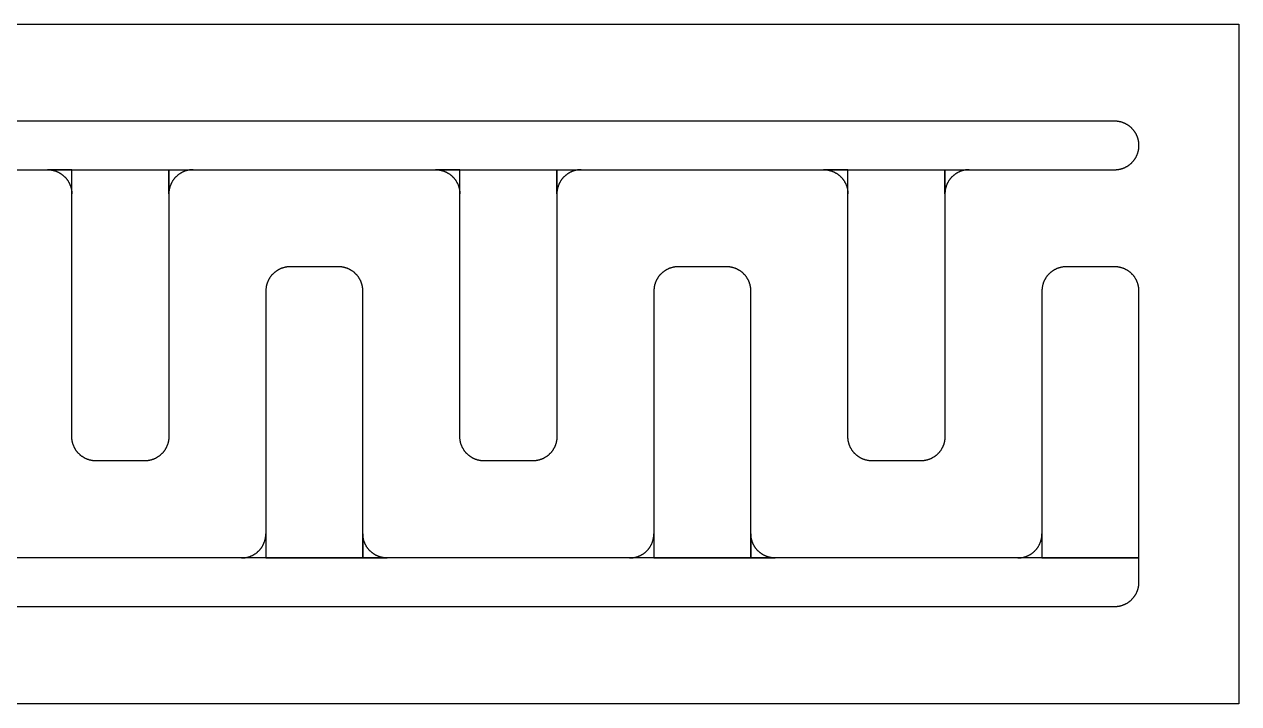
# Model space of a CAD drawing. Header units: millimetres. Extents: x 0 to 480, y 0 to 140.
# Drawn here: x 229.6 to 480, y 0 to 140 of the extents above; entities that cross this region are included whole.
import ezdxf

# ---------------------------------------------------------------- set-up
doc = ezdxf.new("R2010")
doc.units = ezdxf.units.MM
doc.layers.add('ETCH', color=1, linetype='Continuous')
doc.layers.add('T_CAP', color=4, linetype='Continuous')

msp = doc.modelspace()

# ---------------------------------------------------------------- linework, layer by layer
at = {"layer": 'ETCH'}
msp.add_lwpolyline([(0, 140), (480, 140), (480, 0), (0, 0)], close=True, dxfattribs=at)
at = {"layer": 'T_CAP'}
for points in [[(19.434, 110.032), (454.434, 110.032), (454.434, 110.032), (454.477, 110.032), (454.565, 110.034), (454.652, 110.037), (454.739, 110.041), (454.826, 110.047), (454.913, 110.055), (455, 110.064), (455.086, 110.075), (455.173, 110.087), (455.259, 110.1), (455.345, 110.116), (455.431, 110.132), (455.516, 110.15), (455.601, 110.17), (455.686, 110.191), (455.77, 110.214), (455.854, 110.238), (455.937, 110.263), (456.02, 110.29), (456.103, 110.319), (456.185, 110.348), (456.266, 110.38), (456.347, 110.412), (456.428, 110.447), (456.507, 110.482), (456.586, 110.519), (456.665, 110.557), (456.743, 110.597), (456.82, 110.638), (456.896, 110.68), (456.972, 110.724), (457.046, 110.769), (457.12, 110.815), (457.194, 110.862), (457.266, 110.911), (457.337, 110.961), (457.408, 111.013), (457.478, 111.065), (457.546, 111.119), (457.614, 111.174), (457.681, 111.23), (457.747, 111.287), (457.812, 111.345), (457.876, 111.405), (457.938, 111.466), (458, 111.527), (458.061, 111.59), (458.12, 111.654), (458.179, 111.719), (458.236, 111.785), (458.292, 111.851), (458.347, 111.919), (458.401, 111.988), (458.453, 112.058), (458.504, 112.128), (458.555, 112.2), (458.603, 112.272), (458.651, 112.345), (458.697, 112.419), (458.742, 112.494), (458.786, 112.57), (458.828, 112.646), (458.869, 112.723), (458.909, 112.801), (458.947, 112.879), (458.984, 112.958), (459.019, 113.038), (459.053, 113.119), (459.086, 113.199), (459.117, 113.281), (459.147, 113.363), (459.176, 113.445), (459.202, 113.528), (459.228, 113.612), (459.252, 113.696), (459.275, 113.78), (459.296, 113.865), (459.315, 113.95), (459.334, 114.035), (459.35, 114.121), (459.365, 114.207), (459.379, 114.293), (459.391, 114.379), (459.402, 114.466), (459.411, 114.553), (459.418, 114.64), (459.425, 114.727), (459.429, 114.814), (459.432, 114.901), (459.434, 114.988), (459.434, 115.032), (459.434, 115.076), (459.432, 115.163), (459.429, 115.25), (459.425, 115.337), (459.418, 115.424), (459.411, 115.511), (459.402, 115.598), (459.391, 115.685), (459.379, 115.771), (459.365, 115.857), (459.35, 115.943), (459.334, 116.029), (459.315, 116.114), (459.296, 116.199), (459.275, 116.284), (459.252, 116.368), (459.228, 116.452), (459.202, 116.536), (459.176, 116.619), (459.147, 116.701), (459.117, 116.783), (459.086, 116.865), (459.053, 116.945), (459.019, 117.026), (458.984, 117.106), (458.947, 117.185), (458.909, 117.263), (458.869, 117.341), (458.828, 117.418), (458.786, 117.494), (458.742, 117.57), (458.697, 117.645), (458.651, 117.719), (458.603, 117.792), (458.555, 117.864), (458.504, 117.936), (458.453, 118.006), (458.401, 118.076), (458.347, 118.145), (458.292, 118.213), (458.236, 118.279), (458.179, 118.345), (458.12, 118.41), (458.061, 118.474), (458, 118.537), (457.938, 118.598), (457.876, 118.659), (457.812, 118.719), (457.747, 118.777), (457.681, 118.834), (457.614, 118.89), (457.546, 118.945), (457.478, 118.999), (457.408, 119.051), (457.337, 119.103), (457.266, 119.153), (457.194, 119.202), (457.12, 119.249), (457.046, 119.295), (456.972, 119.34), (456.896, 119.384), (456.82, 119.426), (456.743, 119.467), (456.665, 119.507), (456.586, 119.545), (456.507, 119.582), (456.428, 119.617), (456.347, 119.652), (456.266, 119.684), (456.185, 119.716), (456.103, 119.745), (456.02, 119.774), (455.937, 119.801), (455.854, 119.826), (455.77, 119.85), (455.686, 119.873), (455.601, 119.894), (455.516, 119.914), (455.431, 119.932), (455.345, 119.948), (455.259, 119.964), (455.173, 119.977), (455.086, 119.989), (455, 120), (454.913, 120.009), (454.826, 120.017), (454.739, 120.023), (454.652, 120.027), (454.565, 120.03), (454.477, 120.032), (454.434, 120.032), (24.434, 120.032)], [(24.434, 20.032), (454.434, 20.032), (454.477, 20.032), (454.565, 20.034), (454.652, 20.037), (454.739, 20.041), (454.826, 20.047), (454.913, 20.055), (455, 20.064), (455.086, 20.075), (455.173, 20.087), (455.259, 20.1), (455.345, 20.116), (455.431, 20.132), (455.516, 20.15), (455.601, 20.17), (455.686, 20.191), (455.77, 20.214), (455.854, 20.238), (455.937, 20.263), (456.02, 20.29), (456.103, 20.319), (456.185, 20.348), (456.266, 20.38), (456.347, 20.412), (456.428, 20.447), (456.507, 20.482), (456.586, 20.519), (456.665, 20.557), (456.743, 20.597), (456.82, 20.638), (456.896, 20.68), (456.972, 20.724), (457.046, 20.769), (457.12, 20.815), (457.194, 20.862), (457.266, 20.911), (457.337, 20.961), (457.408, 21.013), (457.478, 21.065), (457.546, 21.119), (457.614, 21.174), (457.681, 21.23), (457.747, 21.287), (457.812, 21.345), (457.876, 21.405), (457.938, 21.466), (458, 21.527), (458.061, 21.59), (458.12, 21.654), (458.179, 21.719), (458.236, 21.785), (458.292, 21.851), (458.347, 21.919), (458.401, 21.988), (458.453, 22.058), (458.504, 22.128), (458.555, 22.2), (458.603, 22.272), (458.651, 22.345), (458.697, 22.419), (458.742, 22.494), (458.786, 22.57), (458.828, 22.646), (458.869, 22.723), (458.909, 22.801), (458.947, 22.879), (458.984, 22.958), (459.019, 23.038), (459.053, 23.119), (459.086, 23.199), (459.117, 23.281), (459.147, 23.363), (459.176, 23.445), (459.202, 23.528), (459.228, 23.612), (459.252, 23.696), (459.275, 23.78), (459.296, 23.865), (459.315, 23.95), (459.334, 24.035), (459.35, 24.121), (459.365, 24.207), (459.379, 24.293), (459.391, 24.379), (459.402, 24.466), (459.411, 24.553), (459.418, 24.64), (459.425, 24.727), (459.429, 24.814), (459.432, 24.901), (459.434, 24.988), (459.434, 25.032), (459.434, 30.032), (459.434, 30.032), (19.434, 30.032)]]:
    msp.add_lwpolyline(points, dxfattribs=at)
for points in [[(239.434, 105.032), (239.434, 110.032), (234.434, 110.032), (234.477, 110.032), (234.565, 110.03), (234.652, 110.027), (234.739, 110.023), (234.826, 110.017), (234.913, 110.009), (235, 110), (235.086, 109.989), (235.173, 109.977), (235.259, 109.964), (235.345, 109.948), (235.431, 109.932), (235.516, 109.914), (235.601, 109.894), (235.686, 109.873), (235.77, 109.85), (235.854, 109.826), (235.937, 109.801), (236.02, 109.774), (236.103, 109.745), (236.185, 109.716), (236.266, 109.684), (236.347, 109.652), (236.428, 109.617), (236.507, 109.582), (236.586, 109.545), (236.665, 109.507), (236.743, 109.467), (236.82, 109.426), (236.896, 109.384), (236.972, 109.34), (237.046, 109.295), (237.12, 109.249), (237.194, 109.202), (237.266, 109.153), (237.337, 109.103), (237.408, 109.051), (237.478, 108.999), (237.546, 108.945), (237.614, 108.89), (237.681, 108.834), (237.747, 108.777), (237.812, 108.719), (237.876, 108.659), (237.938, 108.598), (238, 108.537), (238.061, 108.474), (238.12, 108.41), (238.179, 108.345), (238.236, 108.279), (238.292, 108.213), (238.347, 108.145), (238.401, 108.076), (238.453, 108.006), (238.504, 107.936), (238.555, 107.864), (238.603, 107.792), (238.651, 107.719), (238.697, 107.645), (238.742, 107.57), (238.786, 107.494), (238.828, 107.418), (238.869, 107.341), (238.909, 107.263), (238.947, 107.185), (238.984, 107.106), (239.019, 107.026), (239.053, 106.945), (239.086, 106.865), (239.117, 106.783), (239.147, 106.701), (239.176, 106.619), (239.202, 106.536), (239.228, 106.452), (239.252, 106.368), (239.275, 106.284), (239.296, 106.199), (239.315, 106.114), (239.334, 106.029), (239.35, 105.943), (239.365, 105.857), (239.379, 105.771), (239.391, 105.685), (239.402, 105.598), (239.411, 105.511), (239.418, 105.424), (239.425, 105.337), (239.429, 105.25), (239.432, 105.163), (239.434, 105.076), (239.434, 105.032)], [(239.434, 55.032), (239.434, 110.032), (259.434, 110.032), (259.434, 55.032), (259.434, 54.988), (259.432, 54.901), (259.429, 54.814), (259.425, 54.727), (259.418, 54.64), (259.411, 54.553), (259.402, 54.466), (259.391, 54.379), (259.379, 54.293), (259.365, 54.207), (259.35, 54.121), (259.334, 54.035), (259.315, 53.95), (259.296, 53.865), (259.275, 53.78), (259.252, 53.696), (259.228, 53.612), (259.202, 53.528), (259.176, 53.445), (259.147, 53.363), (259.117, 53.281), (259.086, 53.199), (259.053, 53.119), (259.019, 53.038), (258.984, 52.958), (258.947, 52.879), (258.909, 52.801), (258.869, 52.723), (258.828, 52.646), (258.786, 52.57), (258.742, 52.494), (258.697, 52.419), (258.651, 52.345), (258.603, 52.272), (258.555, 52.2), (258.504, 52.128), (258.453, 52.058), (258.401, 51.988), (258.347, 51.919), (258.292, 51.851), (258.236, 51.785), (258.179, 51.719), (258.12, 51.654), (258.061, 51.59), (258, 51.527), (257.938, 51.466), (257.876, 51.405), (257.812, 51.345), (257.747, 51.287), (257.681, 51.23), (257.614, 51.174), (257.546, 51.119), (257.478, 51.065), (257.408, 51.013), (257.337, 50.961), (257.266, 50.911), (257.194, 50.862), (257.12, 50.815), (257.046, 50.769), (256.972, 50.724), (256.896, 50.68), (256.82, 50.638), (256.743, 50.597), (256.665, 50.557), (256.586, 50.519), (256.507, 50.482), (256.428, 50.447), (256.347, 50.412), (256.266, 50.38), (256.185, 50.348), (256.103, 50.319), (256.02, 50.29), (255.937, 50.263), (255.854, 50.238), (255.77, 50.214), (255.686, 50.191), (255.601, 50.17), (255.516, 50.15), (255.431, 50.132), (255.345, 50.116), (255.259, 50.1), (255.173, 50.087), (255.086, 50.075), (255, 50.064), (254.913, 50.055), (254.826, 50.047), (254.739, 50.041), (254.652, 50.037), (254.565, 50.034), (254.477, 50.032), (254.434, 50.032), (244.434, 50.032), (244.39, 50.032), (244.303, 50.034), (244.216, 50.037), (244.128, 50.041), (244.041, 50.047), (243.954, 50.055), (243.868, 50.064), (243.781, 50.075), (243.695, 50.087), (243.608, 50.1), (243.523, 50.116), (243.437, 50.132), (243.351, 50.15), (243.266, 50.17), (243.182, 50.191), (243.097, 50.214), (243.014, 50.238), (242.93, 50.263), (242.847, 50.29), (242.765, 50.319), (242.683, 50.348), (242.601, 50.38), (242.52, 50.412), (242.44, 50.447), (242.36, 50.482), (242.281, 50.519), (242.203, 50.557), (242.125, 50.597), (242.048, 50.638), (241.972, 50.68), (241.896, 50.724), (241.821, 50.769), (241.747, 50.815), (241.674, 50.862), (241.602, 50.911), (241.53, 50.961), (241.459, 51.013), (241.39, 51.065), (241.321, 51.119), (241.253, 51.174), (241.186, 51.23), (241.12, 51.287), (241.056, 51.345), (240.992, 51.405), (240.929, 51.466), (240.867, 51.527), (240.807, 51.59), (240.747, 51.654), (240.689, 51.719), (240.632, 51.785), (240.575, 51.851), (240.521, 51.919), (240.467, 51.988), (240.414, 52.058), (240.363, 52.128), (240.313, 52.2), (240.264, 52.272), (240.217, 52.345), (240.17, 52.419), (240.125, 52.494), (240.082, 52.57), (240.039, 52.646), (239.998, 52.723), (239.959, 52.801), (239.921, 52.879), (239.884, 52.958), (239.848, 53.038), (239.814, 53.119), (239.781, 53.199), (239.75, 53.281), (239.72, 53.363), (239.692, 53.445), (239.665, 53.528), (239.639, 53.612), (239.615, 53.696), (239.593, 53.78), (239.572, 53.865), (239.552, 53.95), (239.534, 54.035), (239.517, 54.121), (239.502, 54.207), (239.488, 54.293), (239.476, 54.379), (239.466, 54.466), (239.457, 54.553), (239.449, 54.64), (239.443, 54.727), (239.438, 54.814), (239.435, 54.901), (239.434, 54.988), (239.434, 55.032)], [(259.434, 105.032), (259.434, 110.032), (264.434, 110.032), (264.39, 110.032), (264.303, 110.03), (264.216, 110.027), (264.128, 110.023), (264.041, 110.017), (263.954, 110.009), (263.868, 110), (263.781, 109.989), (263.695, 109.977), (263.608, 109.964), (263.523, 109.948), (263.437, 109.932), (263.351, 109.914), (263.266, 109.894), (263.182, 109.873), (263.097, 109.85), (263.014, 109.826), (262.93, 109.801), (262.847, 109.774), (262.765, 109.745), (262.683, 109.716), (262.601, 109.684), (262.52, 109.652), (262.44, 109.617), (262.36, 109.582), (262.281, 109.545), (262.203, 109.507), (262.125, 109.467), (262.048, 109.426), (261.972, 109.384), (261.896, 109.34), (261.821, 109.295), (261.747, 109.249), (261.674, 109.202), (261.602, 109.153), (261.53, 109.103), (261.459, 109.051), (261.39, 108.999), (261.321, 108.945), (261.253, 108.89), (261.186, 108.834), (261.12, 108.777), (261.056, 108.719), (260.992, 108.659), (260.929, 108.598), (260.867, 108.537), (260.807, 108.474), (260.747, 108.41), (260.689, 108.345), (260.632, 108.279), (260.575, 108.213), (260.521, 108.145), (260.467, 108.076), (260.414, 108.006), (260.363, 107.936), (260.313, 107.864), (260.264, 107.792), (260.217, 107.719), (260.17, 107.645), (260.125, 107.57), (260.082, 107.494), (260.039, 107.418), (259.998, 107.341), (259.959, 107.263), (259.921, 107.185), (259.884, 107.106), (259.848, 107.026), (259.814, 106.945), (259.781, 106.865), (259.75, 106.783), (259.72, 106.701), (259.692, 106.619), (259.665, 106.536), (259.639, 106.452), (259.615, 106.368), (259.593, 106.284), (259.572, 106.199), (259.552, 106.114), (259.534, 106.029), (259.517, 105.943), (259.502, 105.857), (259.488, 105.771), (259.476, 105.685), (259.466, 105.598), (259.457, 105.511), (259.449, 105.424), (259.443, 105.337), (259.438, 105.25), (259.435, 105.163), (259.434, 105.076), (259.434, 105.032)], [(319.434, 105.032), (319.434, 110.032), (314.434, 110.032), (314.477, 110.032), (314.565, 110.03), (314.652, 110.027), (314.739, 110.023), (314.826, 110.017), (314.913, 110.009), (315, 110), (315.086, 109.989), (315.173, 109.977), (315.259, 109.964), (315.345, 109.948), (315.431, 109.932), (315.516, 109.914), (315.601, 109.894), (315.686, 109.873), (315.77, 109.85), (315.854, 109.826), (315.937, 109.801), (316.02, 109.774), (316.103, 109.745), (316.185, 109.716), (316.266, 109.684), (316.347, 109.652), (316.428, 109.617), (316.507, 109.582), (316.586, 109.545), (316.665, 109.507), (316.743, 109.467), (316.82, 109.426), (316.896, 109.384), (316.972, 109.34), (317.046, 109.295), (317.12, 109.249), (317.194, 109.202), (317.266, 109.153), (317.337, 109.103), (317.408, 109.051), (317.478, 108.999), (317.546, 108.945), (317.614, 108.89), (317.681, 108.834), (317.747, 108.777), (317.812, 108.719), (317.876, 108.659), (317.938, 108.598), (318, 108.537), (318.061, 108.474), (318.12, 108.41), (318.179, 108.345), (318.236, 108.279), (318.292, 108.213), (318.347, 108.145), (318.401, 108.076), (318.453, 108.006), (318.504, 107.936), (318.555, 107.864), (318.603, 107.792), (318.651, 107.719), (318.697, 107.645), (318.742, 107.57), (318.786, 107.494), (318.828, 107.418), (318.869, 107.341), (318.909, 107.263), (318.947, 107.185), (318.984, 107.106), (319.019, 107.026), (319.053, 106.945), (319.086, 106.865), (319.117, 106.783), (319.147, 106.701), (319.176, 106.619), (319.202, 106.536), (319.228, 106.452), (319.252, 106.368), (319.275, 106.284), (319.296, 106.199), (319.315, 106.114), (319.334, 106.029), (319.35, 105.943), (319.365, 105.857), (319.379, 105.771), (319.391, 105.685), (319.402, 105.598), (319.411, 105.511), (319.418, 105.424), (319.425, 105.337), (319.429, 105.25), (319.432, 105.163), (319.434, 105.076), (319.434, 105.032)], [(319.434, 55.032), (319.434, 110.032), (339.434, 110.032), (339.434, 55.032), (339.434, 54.988), (339.432, 54.901), (339.429, 54.814), (339.425, 54.727), (339.418, 54.64), (339.411, 54.553), (339.402, 54.466), (339.391, 54.379), (339.379, 54.293), (339.365, 54.207), (339.35, 54.121), (339.334, 54.035), (339.315, 53.95), (339.296, 53.865), (339.275, 53.78), (339.252, 53.696), (339.228, 53.612), (339.202, 53.528), (339.176, 53.445), (339.147, 53.363), (339.117, 53.281), (339.086, 53.199), (339.053, 53.119), (339.019, 53.038), (338.984, 52.958), (338.947, 52.879), (338.909, 52.801), (338.869, 52.723), (338.828, 52.646), (338.786, 52.57), (338.742, 52.494), (338.697, 52.419), (338.651, 52.345), (338.603, 52.272), (338.555, 52.2), (338.504, 52.128), (338.453, 52.058), (338.401, 51.988), (338.347, 51.919), (338.292, 51.851), (338.236, 51.785), (338.179, 51.719), (338.12, 51.654), (338.061, 51.59), (338, 51.527), (337.938, 51.466), (337.876, 51.405), (337.812, 51.345), (337.747, 51.287), (337.681, 51.23), (337.614, 51.174), (337.546, 51.119), (337.478, 51.065), (337.408, 51.013), (337.337, 50.961), (337.266, 50.911), (337.194, 50.862), (337.12, 50.815), (337.046, 50.769), (336.972, 50.724), (336.896, 50.68), (336.82, 50.638), (336.743, 50.597), (336.665, 50.557), (336.586, 50.519), (336.507, 50.482), (336.428, 50.447), (336.347, 50.412), (336.266, 50.38), (336.185, 50.348), (336.103, 50.319), (336.02, 50.29), (335.937, 50.263), (335.854, 50.238), (335.77, 50.214), (335.686, 50.191), (335.601, 50.17), (335.516, 50.15), (335.431, 50.132), (335.345, 50.116), (335.259, 50.1), (335.173, 50.087), (335.086, 50.075), (335, 50.064), (334.913, 50.055), (334.826, 50.047), (334.739, 50.041), (334.652, 50.037), (334.565, 50.034), (334.477, 50.032), (334.434, 50.032), (324.434, 50.032), (324.39, 50.032), (324.303, 50.034), (324.216, 50.037), (324.128, 50.041), (324.041, 50.047), (323.954, 50.055), (323.868, 50.064), (323.781, 50.075), (323.695, 50.087), (323.608, 50.1), (323.523, 50.116), (323.437, 50.132), (323.351, 50.15), (323.266, 50.17), (323.182, 50.191), (323.097, 50.214), (323.014, 50.238), (322.93, 50.263), (322.847, 50.29), (322.765, 50.319), (322.683, 50.348), (322.601, 50.38), (322.52, 50.412), (322.44, 50.447), (322.36, 50.482), (322.281, 50.519), (322.203, 50.557), (322.125, 50.597), (322.048, 50.638), (321.972, 50.68), (321.896, 50.724), (321.821, 50.769), (321.747, 50.815), (321.674, 50.862), (321.602, 50.911), (321.53, 50.961), (321.459, 51.013), (321.39, 51.065), (321.321, 51.119), (321.253, 51.174), (321.186, 51.23), (321.12, 51.287), (321.056, 51.345), (320.992, 51.405), (320.929, 51.466), (320.867, 51.527), (320.807, 51.59), (320.747, 51.654), (320.689, 51.719), (320.632, 51.785), (320.575, 51.851), (320.521, 51.919), (320.467, 51.988), (320.414, 52.058), (320.363, 52.128), (320.313, 52.2), (320.264, 52.272), (320.217, 52.345), (320.17, 52.419), (320.125, 52.494), (320.082, 52.57), (320.039, 52.646), (319.998, 52.723), (319.959, 52.801), (319.921, 52.879), (319.884, 52.958), (319.848, 53.038), (319.814, 53.119), (319.781, 53.199), (319.75, 53.281), (319.72, 53.363), (319.692, 53.445), (319.665, 53.528), (319.639, 53.612), (319.615, 53.696), (319.593, 53.78), (319.572, 53.865), (319.552, 53.95), (319.534, 54.035), (319.517, 54.121), (319.502, 54.207), (319.488, 54.293), (319.476, 54.379), (319.466, 54.466), (319.457, 54.553), (319.449, 54.64), (319.443, 54.727), (319.438, 54.814), (319.435, 54.901), (319.434, 54.988), (319.434, 55.032)], [(339.434, 105.032), (339.434, 110.032), (344.434, 110.032), (344.39, 110.032), (344.303, 110.03), (344.216, 110.027), (344.128, 110.023), (344.041, 110.017), (343.954, 110.009), (343.868, 110), (343.781, 109.989), (343.695, 109.977), (343.608, 109.964), (343.523, 109.948), (343.437, 109.932), (343.351, 109.914), (343.266, 109.894), (343.182, 109.873), (343.097, 109.85), (343.014, 109.826), (342.93, 109.801), (342.847, 109.774), (342.765, 109.745), (342.683, 109.716), (342.601, 109.684), (342.52, 109.652), (342.44, 109.617), (342.36, 109.582), (342.281, 109.545), (342.203, 109.507), (342.125, 109.467), (342.048, 109.426), (341.972, 109.384), (341.896, 109.34), (341.821, 109.295), (341.747, 109.249), (341.674, 109.202), (341.602, 109.153), (341.53, 109.103), (341.459, 109.051), (341.39, 108.999), (341.321, 108.945), (341.253, 108.89), (341.186, 108.834), (341.12, 108.777), (341.056, 108.719), (340.992, 108.659), (340.929, 108.598), (340.867, 108.537), (340.807, 108.474), (340.747, 108.41), (340.689, 108.345), (340.632, 108.279), (340.575, 108.213), (340.521, 108.145), (340.467, 108.076), (340.414, 108.006), (340.363, 107.936), (340.313, 107.864), (340.264, 107.792), (340.217, 107.719), (340.17, 107.645), (340.125, 107.57), (340.082, 107.494), (340.039, 107.418), (339.998, 107.341), (339.959, 107.263), (339.921, 107.185), (339.884, 107.106), (339.848, 107.026), (339.814, 106.945), (339.781, 106.865), (339.75, 106.783), (339.72, 106.701), (339.692, 106.619), (339.665, 106.536), (339.639, 106.452), (339.615, 106.368), (339.593, 106.284), (339.572, 106.199), (339.552, 106.114), (339.534, 106.029), (339.517, 105.943), (339.502, 105.857), (339.488, 105.771), (339.476, 105.685), (339.466, 105.598), (339.457, 105.511), (339.449, 105.424), (339.443, 105.337), (339.438, 105.25), (339.435, 105.163), (339.434, 105.076), (339.434, 105.032)], [(399.434, 105.032), (399.434, 110.032), (394.434, 110.032), (394.477, 110.032), (394.565, 110.03), (394.652, 110.027), (394.739, 110.023), (394.826, 110.017), (394.913, 110.009), (395, 110), (395.086, 109.989), (395.173, 109.977), (395.259, 109.964), (395.345, 109.948), (395.431, 109.932), (395.516, 109.914), (395.601, 109.894), (395.686, 109.873), (395.77, 109.85), (395.854, 109.826), (395.937, 109.801), (396.02, 109.774), (396.103, 109.745), (396.185, 109.716), (396.266, 109.684), (396.347, 109.652), (396.428, 109.617), (396.507, 109.582), (396.586, 109.545), (396.665, 109.507), (396.743, 109.467), (396.82, 109.426), (396.896, 109.384), (396.972, 109.34), (397.046, 109.295), (397.12, 109.249), (397.194, 109.202), (397.266, 109.153), (397.337, 109.103), (397.408, 109.051), (397.478, 108.999), (397.546, 108.945), (397.614, 108.89), (397.681, 108.834), (397.747, 108.777), (397.812, 108.719), (397.876, 108.659), (397.938, 108.598), (398, 108.537), (398.061, 108.474), (398.12, 108.41), (398.179, 108.345), (398.236, 108.279), (398.292, 108.213), (398.347, 108.145), (398.401, 108.076), (398.453, 108.006), (398.504, 107.936), (398.555, 107.864), (398.603, 107.792), (398.651, 107.719), (398.697, 107.645), (398.742, 107.57), (398.786, 107.494), (398.828, 107.418), (398.869, 107.341), (398.909, 107.263), (398.947, 107.185), (398.984, 107.106), (399.019, 107.026), (399.053, 106.945), (399.086, 106.865), (399.117, 106.783), (399.147, 106.701), (399.176, 106.619), (399.202, 106.536), (399.228, 106.452), (399.252, 106.368), (399.275, 106.284), (399.296, 106.199), (399.315, 106.114), (399.334, 106.029), (399.35, 105.943), (399.365, 105.857), (399.379, 105.771), (399.391, 105.685), (399.402, 105.598), (399.411, 105.511), (399.418, 105.424), (399.425, 105.337), (399.429, 105.25), (399.432, 105.163), (399.434, 105.076), (399.434, 105.032)], [(399.434, 55.032), (399.434, 110.032), (419.434, 110.032), (419.434, 55.032), (419.434, 54.988), (419.432, 54.901), (419.429, 54.814), (419.425, 54.727), (419.418, 54.64), (419.411, 54.553), (419.402, 54.466), (419.391, 54.379), (419.379, 54.293), (419.365, 54.207), (419.35, 54.121), (419.334, 54.035), (419.315, 53.95), (419.296, 53.865), (419.275, 53.78), (419.252, 53.696), (419.228, 53.612), (419.202, 53.528), (419.176, 53.445), (419.147, 53.363), (419.117, 53.281), (419.086, 53.199), (419.053, 53.119), (419.019, 53.038), (418.984, 52.958), (418.947, 52.879), (418.909, 52.801), (418.869, 52.723), (418.828, 52.646), (418.786, 52.57), (418.742, 52.494), (418.697, 52.419), (418.651, 52.345), (418.603, 52.272), (418.555, 52.2), (418.504, 52.128), (418.453, 52.058), (418.401, 51.988), (418.347, 51.919), (418.292, 51.851), (418.236, 51.785), (418.179, 51.719), (418.12, 51.654), (418.061, 51.59), (418, 51.527), (417.938, 51.466), (417.876, 51.405), (417.812, 51.345), (417.747, 51.287), (417.681, 51.23), (417.614, 51.174), (417.546, 51.119), (417.478, 51.065), (417.408, 51.013), (417.337, 50.961), (417.266, 50.911), (417.194, 50.862), (417.12, 50.815), (417.046, 50.769), (416.972, 50.724), (416.896, 50.68), (416.82, 50.638), (416.743, 50.597), (416.665, 50.557), (416.586, 50.519), (416.507, 50.482), (416.428, 50.447), (416.347, 50.412), (416.266, 50.38), (416.185, 50.348), (416.103, 50.319), (416.02, 50.29), (415.937, 50.263), (415.854, 50.238), (415.77, 50.214), (415.686, 50.191), (415.601, 50.17), (415.516, 50.15), (415.431, 50.132), (415.345, 50.116), (415.259, 50.1), (415.173, 50.087), (415.086, 50.075), (415, 50.064), (414.913, 50.055), (414.826, 50.047), (414.739, 50.041), (414.652, 50.037), (414.565, 50.034), (414.477, 50.032), (414.434, 50.032), (404.434, 50.032), (404.39, 50.032), (404.303, 50.034), (404.216, 50.037), (404.128, 50.041), (404.041, 50.047), (403.954, 50.055), (403.868, 50.064), (403.781, 50.075), (403.695, 50.087), (403.608, 50.1), (403.523, 50.116), (403.437, 50.132), (403.351, 50.15), (403.266, 50.17), (403.182, 50.191), (403.097, 50.214), (403.014, 50.238), (402.93, 50.263), (402.847, 50.29), (402.765, 50.319), (402.683, 50.348), (402.601, 50.38), (402.52, 50.412), (402.44, 50.447), (402.36, 50.482), (402.281, 50.519), (402.203, 50.557), (402.125, 50.597), (402.048, 50.638), (401.972, 50.68), (401.896, 50.724), (401.821, 50.769), (401.747, 50.815), (401.674, 50.862), (401.602, 50.911), (401.53, 50.961), (401.459, 51.013), (401.39, 51.065), (401.321, 51.119), (401.253, 51.174), (401.186, 51.23), (401.12, 51.287), (401.056, 51.345), (400.992, 51.405), (400.929, 51.466), (400.867, 51.527), (400.807, 51.59), (400.747, 51.654), (400.689, 51.719), (400.632, 51.785), (400.575, 51.851), (400.521, 51.919), (400.467, 51.988), (400.414, 52.058), (400.363, 52.128), (400.313, 52.2), (400.264, 52.272), (400.217, 52.345), (400.17, 52.419), (400.125, 52.494), (400.082, 52.57), (400.039, 52.646), (399.998, 52.723), (399.959, 52.801), (399.921, 52.879), (399.884, 52.958), (399.848, 53.038), (399.814, 53.119), (399.781, 53.199), (399.75, 53.281), (399.72, 53.363), (399.692, 53.445), (399.665, 53.528), (399.639, 53.612), (399.615, 53.696), (399.593, 53.78), (399.572, 53.865), (399.552, 53.95), (399.534, 54.035), (399.517, 54.121), (399.502, 54.207), (399.488, 54.293), (399.476, 54.379), (399.466, 54.466), (399.457, 54.553), (399.449, 54.64), (399.443, 54.727), (399.438, 54.814), (399.435, 54.901), (399.434, 54.988), (399.434, 55.032)], [(419.434, 105.032), (419.434, 110.032), (424.434, 110.032), (424.39, 110.032), (424.303, 110.03), (424.216, 110.027), (424.128, 110.023), (424.041, 110.017), (423.954, 110.009), (423.868, 110), (423.781, 109.989), (423.695, 109.977), (423.608, 109.964), (423.523, 109.948), (423.437, 109.932), (423.351, 109.914), (423.266, 109.894), (423.182, 109.873), (423.097, 109.85), (423.014, 109.826), (422.93, 109.801), (422.847, 109.774), (422.765, 109.745), (422.683, 109.716), (422.601, 109.684), (422.52, 109.652), (422.44, 109.617), (422.36, 109.582), (422.281, 109.545), (422.203, 109.507), (422.125, 109.467), (422.048, 109.426), (421.972, 109.384), (421.896, 109.34), (421.821, 109.295), (421.747, 109.249), (421.674, 109.202), (421.602, 109.153), (421.53, 109.103), (421.459, 109.051), (421.39, 108.999), (421.321, 108.945), (421.253, 108.89), (421.186, 108.834), (421.12, 108.777), (421.056, 108.719), (420.992, 108.659), (420.929, 108.598), (420.867, 108.537), (420.807, 108.474), (420.747, 108.41), (420.689, 108.345), (420.632, 108.279), (420.575, 108.213), (420.521, 108.145), (420.467, 108.076), (420.414, 108.006), (420.363, 107.936), (420.313, 107.864), (420.264, 107.792), (420.217, 107.719), (420.17, 107.645), (420.125, 107.57), (420.082, 107.494), (420.039, 107.418), (419.998, 107.341), (419.959, 107.263), (419.921, 107.185), (419.884, 107.106), (419.848, 107.026), (419.814, 106.945), (419.781, 106.865), (419.75, 106.783), (419.72, 106.701), (419.692, 106.619), (419.665, 106.536), (419.639, 106.452), (419.615, 106.368), (419.593, 106.284), (419.572, 106.199), (419.552, 106.114), (419.534, 106.029), (419.517, 105.943), (419.502, 105.857), (419.488, 105.771), (419.476, 105.685), (419.466, 105.598), (419.457, 105.511), (419.449, 105.424), (419.443, 105.337), (419.438, 105.25), (419.435, 105.163), (419.434, 105.076), (419.434, 105.032)], [(279.434, 85.032), (279.434, 30.032), (299.434, 30.032), (299.434, 85.032), (299.434, 85.076), (299.432, 85.163), (299.429, 85.25), (299.425, 85.337), (299.418, 85.424), (299.411, 85.511), (299.402, 85.598), (299.391, 85.685), (299.379, 85.771), (299.365, 85.857), (299.35, 85.943), (299.334, 86.029), (299.315, 86.114), (299.296, 86.199), (299.275, 86.284), (299.252, 86.368), (299.228, 86.452), (299.202, 86.536), (299.176, 86.619), (299.147, 86.701), (299.117, 86.783), (299.086, 86.865), (299.053, 86.945), (299.019, 87.026), (298.984, 87.106), (298.947, 87.185), (298.909, 87.263), (298.869, 87.341), (298.828, 87.418), (298.786, 87.494), (298.742, 87.57), (298.697, 87.645), (298.651, 87.719), (298.603, 87.792), (298.555, 87.864), (298.504, 87.936), (298.453, 88.006), (298.401, 88.076), (298.347, 88.145), (298.292, 88.213), (298.236, 88.279), (298.179, 88.345), (298.12, 88.41), (298.061, 88.474), (298, 88.537), (297.938, 88.598), (297.876, 88.659), (297.812, 88.719), (297.747, 88.777), (297.681, 88.834), (297.614, 88.89), (297.546, 88.945), (297.478, 88.999), (297.408, 89.051), (297.337, 89.103), (297.266, 89.153), (297.194, 89.202), (297.12, 89.249), (297.046, 89.295), (296.972, 89.34), (296.896, 89.384), (296.82, 89.426), (296.743, 89.467), (296.665, 89.507), (296.586, 89.545), (296.507, 89.582), (296.428, 89.617), (296.347, 89.652), (296.266, 89.684), (296.185, 89.716), (296.103, 89.745), (296.02, 89.774), (295.937, 89.801), (295.854, 89.826), (295.77, 89.85), (295.686, 89.873), (295.601, 89.894), (295.516, 89.914), (295.431, 89.932), (295.345, 89.948), (295.259, 89.964), (295.173, 89.977), (295.086, 89.989), (295, 90), (294.913, 90.009), (294.826, 90.017), (294.739, 90.023), (294.652, 90.027), (294.565, 90.03), (294.477, 90.032), (294.434, 90.032), (284.434, 90.032), (284.39, 90.032), (284.303, 90.03), (284.216, 90.027), (284.128, 90.023), (284.041, 90.017), (283.954, 90.009), (283.868, 90), (283.781, 89.989), (283.695, 89.977), (283.608, 89.964), (283.523, 89.948), (283.437, 89.932), (283.351, 89.914), (283.266, 89.894), (283.182, 89.873), (283.097, 89.85), (283.014, 89.826), (282.93, 89.801), (282.847, 89.774), (282.765, 89.745), (282.683, 89.716), (282.601, 89.684), (282.52, 89.652), (282.44, 89.617), (282.36, 89.582), (282.281, 89.545), (282.203, 89.507), (282.125, 89.467), (282.048, 89.426), (281.972, 89.384), (281.896, 89.34), (281.821, 89.295), (281.747, 89.249), (281.674, 89.202), (281.602, 89.153), (281.53, 89.103), (281.459, 89.051), (281.39, 88.999), (281.321, 88.945), (281.253, 88.89), (281.186, 88.834), (281.12, 88.777), (281.056, 88.719), (280.992, 88.659), (280.929, 88.598), (280.867, 88.537), (280.807, 88.474), (280.747, 88.41), (280.689, 88.345), (280.632, 88.279), (280.575, 88.213), (280.521, 88.145), (280.467, 88.076), (280.414, 88.006), (280.363, 87.936), (280.313, 87.864), (280.264, 87.792), (280.217, 87.719), (280.17, 87.645), (280.125, 87.57), (280.082, 87.494), (280.039, 87.418), (279.998, 87.341), (279.959, 87.263), (279.921, 87.185), (279.884, 87.106), (279.848, 87.026), (279.814, 86.945), (279.781, 86.865), (279.75, 86.783), (279.72, 86.701), (279.692, 86.619), (279.665, 86.536), (279.639, 86.452), (279.615, 86.368), (279.593, 86.284), (279.572, 86.199), (279.552, 86.114), (279.534, 86.029), (279.517, 85.943), (279.502, 85.857), (279.488, 85.771), (279.476, 85.685), (279.466, 85.598), (279.457, 85.511), (279.449, 85.424), (279.443, 85.337), (279.438, 85.25), (279.435, 85.163), (279.434, 85.076), (279.434, 85.032)], [(359.434, 85.032), (359.434, 30.032), (379.434, 30.032), (379.434, 85.032), (379.434, 85.076), (379.432, 85.163), (379.429, 85.25), (379.425, 85.337), (379.418, 85.424), (379.411, 85.511), (379.402, 85.598), (379.391, 85.685), (379.379, 85.771), (379.365, 85.857), (379.35, 85.943), (379.334, 86.029), (379.315, 86.114), (379.296, 86.199), (379.275, 86.284), (379.252, 86.368), (379.228, 86.452), (379.202, 86.536), (379.176, 86.619), (379.147, 86.701), (379.117, 86.783), (379.086, 86.865), (379.053, 86.945), (379.019, 87.026), (378.984, 87.106), (378.947, 87.185), (378.909, 87.263), (378.869, 87.341), (378.828, 87.418), (378.786, 87.494), (378.742, 87.57), (378.697, 87.645), (378.651, 87.719), (378.603, 87.792), (378.555, 87.864), (378.504, 87.936), (378.453, 88.006), (378.401, 88.076), (378.347, 88.145), (378.292, 88.213), (378.236, 88.279), (378.179, 88.345), (378.12, 88.41), (378.061, 88.474), (378, 88.537), (377.938, 88.598), (377.876, 88.659), (377.812, 88.719), (377.747, 88.777), (377.681, 88.834), (377.614, 88.89), (377.546, 88.945), (377.478, 88.999), (377.408, 89.051), (377.337, 89.103), (377.266, 89.153), (377.194, 89.202), (377.12, 89.249), (377.046, 89.295), (376.972, 89.34), (376.896, 89.384), (376.82, 89.426), (376.743, 89.467), (376.665, 89.507), (376.586, 89.545), (376.507, 89.582), (376.428, 89.617), (376.347, 89.652), (376.266, 89.684), (376.185, 89.716), (376.103, 89.745), (376.02, 89.774), (375.937, 89.801), (375.854, 89.826), (375.77, 89.85), (375.686, 89.873), (375.601, 89.894), (375.516, 89.914), (375.431, 89.932), (375.345, 89.948), (375.259, 89.964), (375.173, 89.977), (375.086, 89.989), (375, 90), (374.913, 90.009), (374.826, 90.017), (374.739, 90.023), (374.652, 90.027), (374.565, 90.03), (374.477, 90.032), (374.434, 90.032), (364.434, 90.032), (364.39, 90.032), (364.303, 90.03), (364.216, 90.027), (364.128, 90.023), (364.041, 90.017), (363.954, 90.009), (363.868, 90), (363.781, 89.989), (363.695, 89.977), (363.608, 89.964), (363.523, 89.948), (363.437, 89.932), (363.351, 89.914), (363.266, 89.894), (363.182, 89.873), (363.097, 89.85), (363.014, 89.826), (362.93, 89.801), (362.847, 89.774), (362.765, 89.745), (362.683, 89.716), (362.601, 89.684), (362.52, 89.652), (362.44, 89.617), (362.36, 89.582), (362.281, 89.545), (362.203, 89.507), (362.125, 89.467), (362.048, 89.426), (361.972, 89.384), (361.896, 89.34), (361.821, 89.295), (361.747, 89.249), (361.674, 89.202), (361.602, 89.153), (361.53, 89.103), (361.459, 89.051), (361.39, 88.999), (361.321, 88.945), (361.253, 88.89), (361.186, 88.834), (361.12, 88.777), (361.056, 88.719), (360.992, 88.659), (360.929, 88.598), (360.867, 88.537), (360.807, 88.474), (360.747, 88.41), (360.689, 88.345), (360.632, 88.279), (360.575, 88.213), (360.521, 88.145), (360.467, 88.076), (360.414, 88.006), (360.363, 87.936), (360.313, 87.864), (360.264, 87.792), (360.217, 87.719), (360.17, 87.645), (360.125, 87.57), (360.082, 87.494), (360.039, 87.418), (359.998, 87.341), (359.959, 87.263), (359.921, 87.185), (359.884, 87.106), (359.848, 87.026), (359.814, 86.945), (359.781, 86.865), (359.75, 86.783), (359.72, 86.701), (359.692, 86.619), (359.665, 86.536), (359.639, 86.452), (359.615, 86.368), (359.593, 86.284), (359.572, 86.199), (359.552, 86.114), (359.534, 86.029), (359.517, 85.943), (359.502, 85.857), (359.488, 85.771), (359.476, 85.685), (359.466, 85.598), (359.457, 85.511), (359.449, 85.424), (359.443, 85.337), (359.438, 85.25), (359.435, 85.163), (359.434, 85.076), (359.434, 85.032)], [(439.434, 85.032), (439.434, 30.032), (459.434, 30.032), (459.434, 85.032), (459.434, 85.076), (459.432, 85.163), (459.429, 85.25), (459.425, 85.337), (459.418, 85.424), (459.411, 85.511), (459.402, 85.598), (459.391, 85.685), (459.379, 85.771), (459.365, 85.857), (459.35, 85.943), (459.334, 86.029), (459.315, 86.114), (459.296, 86.199), (459.275, 86.284), (459.252, 86.368), (459.228, 86.452), (459.202, 86.536), (459.176, 86.619), (459.147, 86.701), (459.117, 86.783), (459.086, 86.865), (459.053, 86.945), (459.019, 87.026), (458.984, 87.106), (458.947, 87.185), (458.909, 87.263), (458.869, 87.341), (458.828, 87.418), (458.786, 87.494), (458.742, 87.57), (458.697, 87.645), (458.651, 87.719), (458.603, 87.792), (458.555, 87.864), (458.504, 87.936), (458.453, 88.006), (458.401, 88.076), (458.347, 88.145), (458.292, 88.213), (458.236, 88.279), (458.179, 88.345), (458.12, 88.41), (458.061, 88.474), (458, 88.537), (457.938, 88.598), (457.876, 88.659), (457.812, 88.719), (457.747, 88.777), (457.681, 88.834), (457.614, 88.89), (457.546, 88.945), (457.478, 88.999), (457.408, 89.051), (457.337, 89.103), (457.266, 89.153), (457.194, 89.202), (457.12, 89.249), (457.046, 89.295), (456.972, 89.34), (456.896, 89.384), (456.82, 89.426), (456.743, 89.467), (456.665, 89.507), (456.586, 89.545), (456.507, 89.582), (456.428, 89.617), (456.347, 89.652), (456.266, 89.684), (456.185, 89.716), (456.103, 89.745), (456.02, 89.774), (455.937, 89.801), (455.854, 89.826), (455.77, 89.85), (455.686, 89.873), (455.601, 89.894), (455.516, 89.914), (455.431, 89.932), (455.345, 89.948), (455.259, 89.964), (455.173, 89.977), (455.086, 89.989), (455, 90), (454.913, 90.009), (454.826, 90.017), (454.739, 90.023), (454.652, 90.027), (454.565, 90.03), (454.477, 90.032), (454.434, 90.032), (444.434, 90.032), (444.39, 90.032), (444.303, 90.03), (444.216, 90.027), (444.128, 90.023), (444.041, 90.017), (443.954, 90.009), (443.868, 90), (443.781, 89.989), (443.695, 89.977), (443.608, 89.964), (443.523, 89.948), (443.437, 89.932), (443.351, 89.914), (443.266, 89.894), (443.182, 89.873), (443.097, 89.85), (443.014, 89.826), (442.93, 89.801), (442.847, 89.774), (442.765, 89.745), (442.683, 89.716), (442.601, 89.684), (442.52, 89.652), (442.44, 89.617), (442.36, 89.582), (442.281, 89.545), (442.203, 89.507), (442.125, 89.467), (442.048, 89.426), (441.972, 89.384), (441.896, 89.34), (441.821, 89.295), (441.747, 89.249), (441.674, 89.202), (441.602, 89.153), (441.53, 89.103), (441.459, 89.051), (441.39, 88.999), (441.321, 88.945), (441.253, 88.89), (441.186, 88.834), (441.12, 88.777), (441.056, 88.719), (440.992, 88.659), (440.929, 88.598), (440.867, 88.537), (440.807, 88.474), (440.747, 88.41), (440.689, 88.345), (440.632, 88.279), (440.575, 88.213), (440.521, 88.145), (440.467, 88.076), (440.414, 88.006), (440.363, 87.936), (440.313, 87.864), (440.264, 87.792), (440.217, 87.719), (440.17, 87.645), (440.125, 87.57), (440.082, 87.494), (440.039, 87.418), (439.998, 87.341), (439.959, 87.263), (439.921, 87.185), (439.884, 87.106), (439.848, 87.026), (439.814, 86.945), (439.781, 86.865), (439.75, 86.783), (439.72, 86.701), (439.692, 86.619), (439.665, 86.536), (439.639, 86.452), (439.615, 86.368), (439.593, 86.284), (439.572, 86.199), (439.552, 86.114), (439.534, 86.029), (439.517, 85.943), (439.502, 85.857), (439.488, 85.771), (439.476, 85.685), (439.466, 85.598), (439.457, 85.511), (439.449, 85.424), (439.443, 85.337), (439.438, 85.25), (439.435, 85.163), (439.434, 85.076), (439.434, 85.032)], [(279.434, 35.032), (279.434, 30.032), (274.434, 30.032), (274.477, 30.032), (274.565, 30.034), (274.652, 30.037), (274.739, 30.041), (274.826, 30.047), (274.913, 30.055), (275, 30.064), (275.086, 30.075), (275.173, 30.087), (275.259, 30.1), (275.345, 30.116), (275.431, 30.132), (275.516, 30.15), (275.601, 30.17), (275.686, 30.191), (275.77, 30.214), (275.854, 30.238), (275.937, 30.263), (276.02, 30.29), (276.103, 30.319), (276.185, 30.348), (276.266, 30.38), (276.347, 30.412), (276.428, 30.447), (276.507, 30.482), (276.586, 30.519), (276.665, 30.557), (276.743, 30.597), (276.82, 30.638), (276.896, 30.68), (276.972, 30.724), (277.046, 30.769), (277.12, 30.815), (277.194, 30.862), (277.266, 30.911), (277.337, 30.961), (277.408, 31.013), (277.478, 31.065), (277.546, 31.119), (277.614, 31.174), (277.681, 31.23), (277.747, 31.287), (277.812, 31.345), (277.876, 31.405), (277.938, 31.466), (278, 31.527), (278.061, 31.59), (278.12, 31.654), (278.179, 31.719), (278.236, 31.785), (278.292, 31.851), (278.347, 31.919), (278.401, 31.988), (278.453, 32.058), (278.504, 32.128), (278.555, 32.2), (278.603, 32.272), (278.651, 32.345), (278.697, 32.419), (278.742, 32.494), (278.786, 32.57), (278.828, 32.646), (278.869, 32.723), (278.909, 32.801), (278.947, 32.879), (278.984, 32.958), (279.019, 33.038), (279.053, 33.119), (279.086, 33.199), (279.117, 33.281), (279.147, 33.363), (279.176, 33.445), (279.202, 33.528), (279.228, 33.612), (279.252, 33.696), (279.275, 33.78), (279.296, 33.865), (279.315, 33.95), (279.334, 34.035), (279.35, 34.121), (279.365, 34.207), (279.379, 34.293), (279.391, 34.379), (279.402, 34.466), (279.411, 34.553), (279.418, 34.64), (279.425, 34.727), (279.429, 34.814), (279.432, 34.901), (279.434, 34.988), (279.434, 35.032)], [(299.434, 35.032), (299.434, 30.032), (304.434, 30.032), (304.39, 30.032), (304.303, 30.034), (304.216, 30.037), (304.128, 30.041), (304.041, 30.047), (303.954, 30.055), (303.868, 30.064), (303.781, 30.075), (303.695, 30.087), (303.608, 30.1), (303.523, 30.116), (303.437, 30.132), (303.351, 30.15), (303.266, 30.17), (303.182, 30.191), (303.097, 30.214), (303.014, 30.238), (302.93, 30.263), (302.847, 30.29), (302.765, 30.319), (302.683, 30.348), (302.601, 30.38), (302.52, 30.412), (302.44, 30.447), (302.36, 30.482), (302.281, 30.519), (302.203, 30.557), (302.125, 30.597), (302.048, 30.638), (301.972, 30.68), (301.896, 30.724), (301.821, 30.769), (301.747, 30.815), (301.674, 30.862), (301.602, 30.911), (301.53, 30.961), (301.459, 31.013), (301.39, 31.065), (301.321, 31.119), (301.253, 31.174), (301.186, 31.23), (301.12, 31.287), (301.056, 31.345), (300.992, 31.405), (300.929, 31.466), (300.867, 31.527), (300.807, 31.59), (300.747, 31.654), (300.689, 31.719), (300.632, 31.785), (300.575, 31.851), (300.521, 31.919), (300.467, 31.988), (300.414, 32.058), (300.363, 32.128), (300.313, 32.2), (300.264, 32.272), (300.217, 32.345), (300.17, 32.419), (300.125, 32.494), (300.082, 32.57), (300.039, 32.646), (299.998, 32.723), (299.959, 32.801), (299.921, 32.879), (299.884, 32.958), (299.848, 33.038), (299.814, 33.119), (299.781, 33.199), (299.75, 33.281), (299.72, 33.363), (299.692, 33.445), (299.665, 33.528), (299.639, 33.612), (299.615, 33.696), (299.593, 33.78), (299.572, 33.865), (299.552, 33.95), (299.534, 34.035), (299.517, 34.121), (299.502, 34.207), (299.488, 34.293), (299.476, 34.379), (299.466, 34.466), (299.457, 34.553), (299.449, 34.64), (299.443, 34.727), (299.438, 34.814), (299.435, 34.901), (299.434, 34.988), (299.434, 35.032)], [(359.434, 35.032), (359.434, 30.032), (354.434, 30.032), (354.477, 30.032), (354.565, 30.034), (354.652, 30.037), (354.739, 30.041), (354.826, 30.047), (354.913, 30.055), (355, 30.064), (355.086, 30.075), (355.173, 30.087), (355.259, 30.1), (355.345, 30.116), (355.431, 30.132), (355.516, 30.15), (355.601, 30.17), (355.686, 30.191), (355.77, 30.214), (355.854, 30.238), (355.937, 30.263), (356.02, 30.29), (356.103, 30.319), (356.185, 30.348), (356.266, 30.38), (356.347, 30.412), (356.428, 30.447), (356.507, 30.482), (356.586, 30.519), (356.665, 30.557), (356.743, 30.597), (356.82, 30.638), (356.896, 30.68), (356.972, 30.724), (357.046, 30.769), (357.12, 30.815), (357.194, 30.862), (357.266, 30.911), (357.337, 30.961), (357.408, 31.013), (357.478, 31.065), (357.546, 31.119), (357.614, 31.174), (357.681, 31.23), (357.747, 31.287), (357.812, 31.345), (357.876, 31.405), (357.938, 31.466), (358, 31.527), (358.061, 31.59), (358.12, 31.654), (358.179, 31.719), (358.236, 31.785), (358.292, 31.851), (358.347, 31.919), (358.401, 31.988), (358.453, 32.058), (358.504, 32.128), (358.555, 32.2), (358.603, 32.272), (358.651, 32.345), (358.697, 32.419), (358.742, 32.494), (358.786, 32.57), (358.828, 32.646), (358.869, 32.723), (358.909, 32.801), (358.947, 32.879), (358.984, 32.958), (359.019, 33.038), (359.053, 33.119), (359.086, 33.199), (359.117, 33.281), (359.147, 33.363), (359.176, 33.445), (359.202, 33.528), (359.228, 33.612), (359.252, 33.696), (359.275, 33.78), (359.296, 33.865), (359.315, 33.95), (359.334, 34.035), (359.35, 34.121), (359.365, 34.207), (359.379, 34.293), (359.391, 34.379), (359.402, 34.466), (359.411, 34.553), (359.418, 34.64), (359.425, 34.727), (359.429, 34.814), (359.432, 34.901), (359.434, 34.988), (359.434, 35.032)], [(379.434, 35.032), (379.434, 30.032), (384.434, 30.032), (384.39, 30.032), (384.303, 30.034), (384.216, 30.037), (384.128, 30.041), (384.041, 30.047), (383.954, 30.055), (383.868, 30.064), (383.781, 30.075), (383.695, 30.087), (383.608, 30.1), (383.523, 30.116), (383.437, 30.132), (383.351, 30.15), (383.266, 30.17), (383.182, 30.191), (383.097, 30.214), (383.014, 30.238), (382.93, 30.263), (382.847, 30.29), (382.765, 30.319), (382.683, 30.348), (382.601, 30.38), (382.52, 30.412), (382.44, 30.447), (382.36, 30.482), (382.281, 30.519), (382.203, 30.557), (382.125, 30.597), (382.048, 30.638), (381.972, 30.68), (381.896, 30.724), (381.821, 30.769), (381.747, 30.815), (381.674, 30.862), (381.602, 30.911), (381.53, 30.961), (381.459, 31.013), (381.39, 31.065), (381.321, 31.119), (381.253, 31.174), (381.186, 31.23), (381.12, 31.287), (381.056, 31.345), (380.992, 31.405), (380.929, 31.466), (380.867, 31.527), (380.807, 31.59), (380.747, 31.654), (380.689, 31.719), (380.632, 31.785), (380.575, 31.851), (380.521, 31.919), (380.467, 31.988), (380.414, 32.058), (380.363, 32.128), (380.313, 32.2), (380.264, 32.272), (380.217, 32.345), (380.17, 32.419), (380.125, 32.494), (380.082, 32.57), (380.039, 32.646), (379.998, 32.723), (379.959, 32.801), (379.921, 32.879), (379.884, 32.958), (379.848, 33.038), (379.814, 33.119), (379.781, 33.199), (379.75, 33.281), (379.72, 33.363), (379.692, 33.445), (379.665, 33.528), (379.639, 33.612), (379.615, 33.696), (379.593, 33.78), (379.572, 33.865), (379.552, 33.95), (379.534, 34.035), (379.517, 34.121), (379.502, 34.207), (379.488, 34.293), (379.476, 34.379), (379.466, 34.466), (379.457, 34.553), (379.449, 34.64), (379.443, 34.727), (379.438, 34.814), (379.435, 34.901), (379.434, 34.988), (379.434, 35.032)], [(439.434, 35.032), (439.434, 30.032), (434.434, 30.032), (434.477, 30.032), (434.565, 30.034), (434.652, 30.037), (434.739, 30.041), (434.826, 30.047), (434.913, 30.055), (435, 30.064), (435.086, 30.075), (435.173, 30.087), (435.259, 30.1), (435.345, 30.116), (435.431, 30.132), (435.516, 30.15), (435.601, 30.17), (435.686, 30.191), (435.77, 30.214), (435.854, 30.238), (435.937, 30.263), (436.02, 30.29), (436.103, 30.319), (436.185, 30.348), (436.266, 30.38), (436.347, 30.412), (436.428, 30.447), (436.507, 30.482), (436.586, 30.519), (436.665, 30.557), (436.743, 30.597), (436.82, 30.638), (436.896, 30.68), (436.972, 30.724), (437.046, 30.769), (437.12, 30.815), (437.194, 30.862), (437.266, 30.911), (437.337, 30.961), (437.408, 31.013), (437.478, 31.065), (437.546, 31.119), (437.614, 31.174), (437.681, 31.23), (437.747, 31.287), (437.812, 31.345), (437.876, 31.405), (437.938, 31.466), (438, 31.527), (438.061, 31.59), (438.12, 31.654), (438.179, 31.719), (438.236, 31.785), (438.292, 31.851), (438.347, 31.919), (438.401, 31.988), (438.453, 32.058), (438.504, 32.128), (438.555, 32.2), (438.603, 32.272), (438.651, 32.345), (438.697, 32.419), (438.742, 32.494), (438.786, 32.57), (438.828, 32.646), (438.869, 32.723), (438.909, 32.801), (438.947, 32.879), (438.984, 32.958), (439.019, 33.038), (439.053, 33.119), (439.086, 33.199), (439.117, 33.281), (439.147, 33.363), (439.176, 33.445), (439.202, 33.528), (439.228, 33.612), (439.252, 33.696), (439.275, 33.78), (439.296, 33.865), (439.315, 33.95), (439.334, 34.035), (439.35, 34.121), (439.365, 34.207), (439.379, 34.293), (439.391, 34.379), (439.402, 34.466), (439.411, 34.553), (439.418, 34.64), (439.425, 34.727), (439.429, 34.814), (439.432, 34.901), (439.434, 34.988), (439.434, 35.032)]]:
    msp.add_lwpolyline(points, close=True, dxfattribs=at)
at = {"layer": 'T_CAP', "const_width": 0.01}
for points in [[(259.434, 110.032), (239.434, 110.032)], [(299.434, 30.032), (279.434, 30.032)], [(339.434, 30.032), (319.434, 30.032)]]:
    msp.add_lwpolyline(points, dxfattribs=at)

doc.saveas('drawing.dxf')
